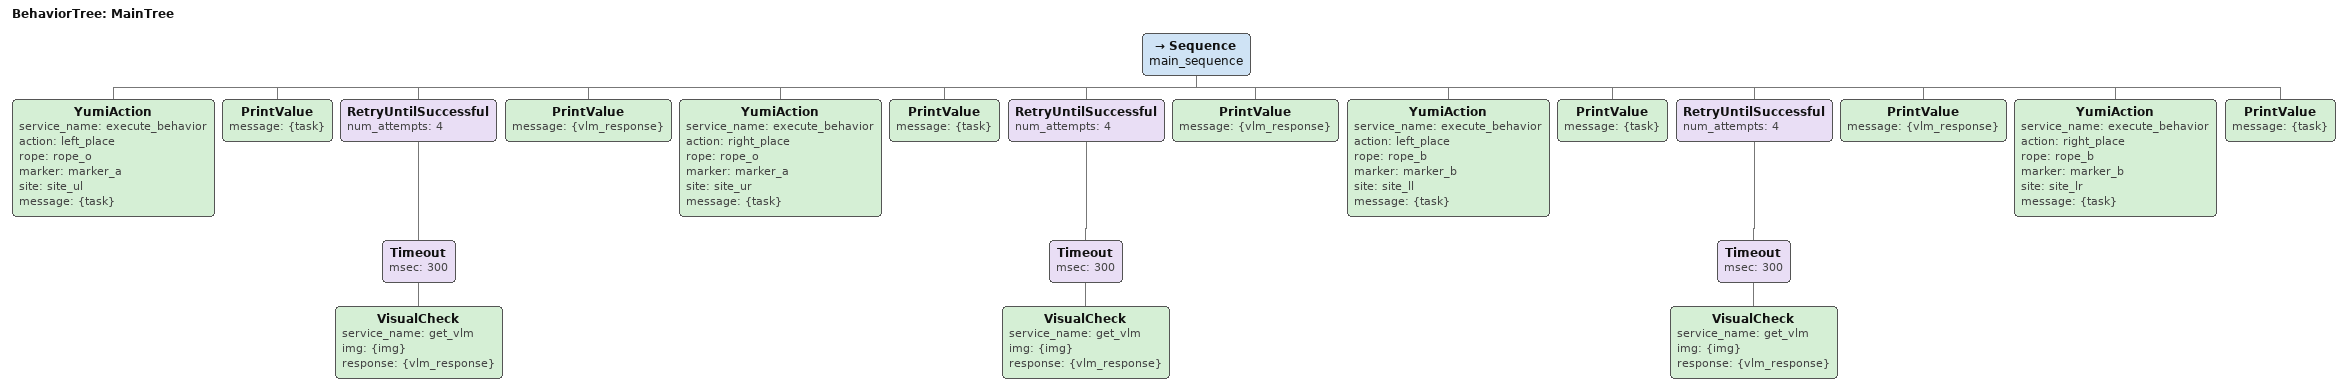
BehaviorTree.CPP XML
<root BTCPP_format="4">

    <BehaviorTree ID="MainTree">
        <Sequence name="main_sequence">
            <YumiAction service_name="execute_behavior"
                        action="left_place"
                        rope="rope_o"
                        marker="marker_a"
                        site="site_ul"
                        message="{task}" />
            <PrintValue message="{task}" />

            <RetryUntilSuccessful num_attempts="4">
                <Timeout msec="300">
                    <VisualCheck service_name="get_vlm"
                                 img="{img}"
                                 response="{vlm_response}" />
                </Timeout>
            </RetryUntilSuccessful>
            <PrintValue message="{vlm_response}" />

            <YumiAction service_name="execute_behavior"
                        action="right_place"
                        rope="rope_o"
                        marker="marker_a"
                        site="site_ur"
                        message="{task}" />
            <PrintValue message="{task}" />

            <RetryUntilSuccessful num_attempts="4">
                <Timeout msec="300">
                    <VisualCheck service_name="get_vlm"
                                 img="{img}"
                                 response="{vlm_response}" />
                </Timeout>
            </RetryUntilSuccessful>
            <PrintValue message="{vlm_response}" />

            <YumiAction service_name="execute_behavior"
                        action="left_place"
                        rope="rope_b"
                        marker="marker_b"
                        site="site_ll"
                        message="{task}" />
            <PrintValue message="{task}" />

            <RetryUntilSuccessful num_attempts="4">
                <Timeout msec="300">
                    <VisualCheck service_name="get_vlm"
                                 img="{img}"
                                 response="{vlm_response}" />
                </Timeout>
            </RetryUntilSuccessful>
            <PrintValue message="{vlm_response}" />

            <YumiAction service_name="execute_behavior"
                        action="right_place"
                        rope="rope_b"
                        marker="marker_b"
                        site="site_lr"
                        message="{task}" />
            <PrintValue message="{task}" />
        </Sequence>
    </BehaviorTree>

</root>
